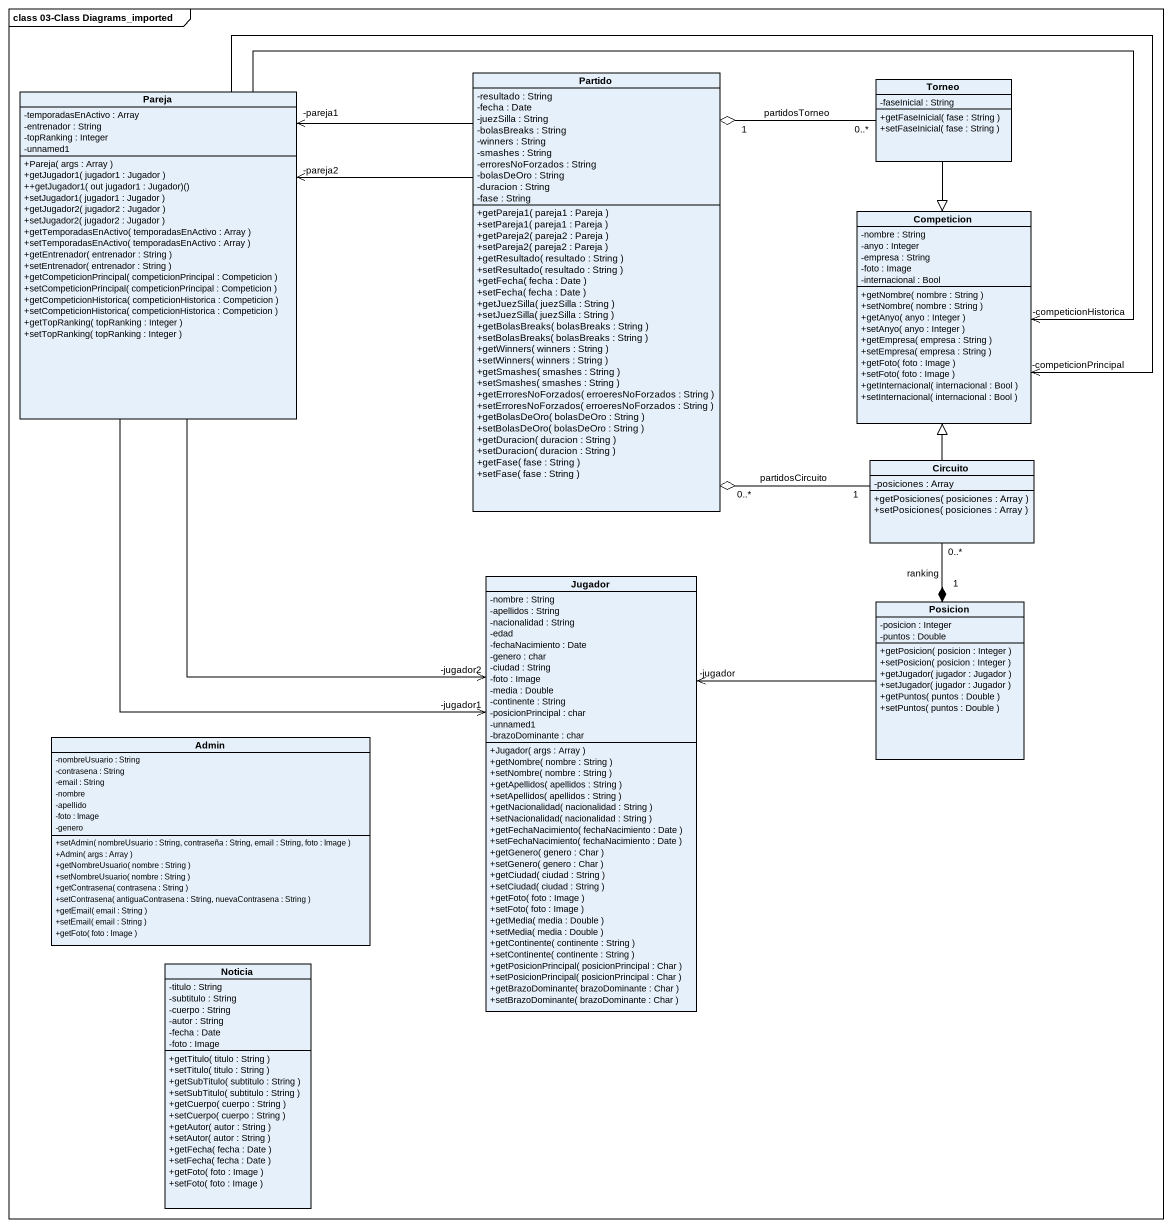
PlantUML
@startuml
mainframe class 03-Class Diagrams_imported
hide circle
hide empty members
skinparam classAttributeIconSize 0
class Partido {
  -resultado : String
  -fecha : Date
  -juezSilla : String
  -bolasBreaks : String
  -winners : String
  -smashes : String
  -erroresNoForzados : String
  -bolasDeOro : String
  -duracion : String
  -fase : String
  +getPareja1( pareja1 : Pareja )
  +setPareja1( pareja1 : Pareja )
  +getPareja2( pareja2 : Pareja )
  +setPareja2( pareja2 : Pareja )
  +getResultado( resultado : String )
  +setResultado( resultado : String )
  +getFecha( fecha : Date )
  +setFecha( fecha : Date )
  +getJuezSilla( juezSilla : String )
  +setJuezSilla( juezSilla : String )
  +getBolasBreaks( bolasBreaks : String )
  +setBolasBreaks( bolasBreaks : String )
  +getWinners( winners : String )
  +setWinners( winners : String )
  +getSmashes( smashes : String )
  +setSmashes( smashes : String )
  +getErroresNoForzados( erroeresNoForzados : String )
  +setErroresNoForzados( erroeresNoForzados : String )
  +getBolasDeOro( bolasDeOro : String )
  +setBolasDeOro( bolasDeOro : String )
  +getDuracion( duracion : String )
  +setDuracion( duracion : String )
  +getFase( fase : String )
  +setFase( fase : String )
}
class Torneo {
  -faseInicial : String
  +getFaseInicial( fase : String )
  +setFaseInicial( fase : String )
}
class Pareja {
  -temporadasEnActivo : Array
  -entrenador : String
  -topRanking : Integer
  -unnamed1
  +Pareja( args : Array )
  +getJugador1( jugador1 : Jugador )
  ++getJugador1( out jugador1 : Jugador)()
  +setJugador1( jugador1 : Jugador )
  +getJugador2( jugador2 : Jugador )
  +setJugador2( jugador2 : Jugador )
  +getTemporadasEnActivo( temporadasEnActivo : Array )
  +setTemporadasEnActivo( temporadasEnActivo : Array )
  +getEntrenador( entrenador : String )
  +setEntrenador( entrenador : String )
  +getCompeticionPrincipal( competicionPrincipal : Competicion )
  +setCompeticionPrincipal( competicionPrincipal : Competicion )
  +getCompeticionHistorica( competicionHistorica : Competicion )
  +setCompeticionHistorica( competicionHistorica : Competicion )
  +getTopRanking( topRanking : Integer )
  +setTopRanking( topRanking : Integer )
}
class Competicion {
  -nombre : String
  -anyo : Integer
  -empresa : String
  -foto : Image
  -internacional : Bool
  +getNombre( nombre : String )
  +setNombre( nombre : String )
  +getAnyo( anyo : Integer )
  +setAnyo( anyo : Integer )
  +getEmpresa( empresa : String )
  +setEmpresa( empresa : String )
  +getFoto( foto : Image )
  +setFoto( foto : Image )
  +getInternacional( internacional : Bool )
  +setInternacional( internacional : Bool )
}
class Circuito {
  -posiciones : Array
  +getPosiciones( posiciones : Array )
  +setPosiciones( posiciones : Array )
}
class Jugador {
  -nombre : String
  -apellidos : String
  -nacionalidad : String
  -edad
  -fechaNacimiento : Date
  -genero : char
  -ciudad : String
  -foto : Image
  -media : Double
  -continente : String
  -posicionPrincipal : char
  -unnamed1
  -brazoDominante : char
  +Jugador( args : Array )
  +getNombre( nombre : String )
  +setNombre( nombre : String )
  +getApellidos( apellidos : String )
  +setApellidos( apellidos : String )
  +getNacionalidad( nacionalidad : String )
  +setNacionalidad( nacionalidad : String )
  +getFechaNacimiento( fechaNacimiento : Date )
  +setFechaNacimiento( fechaNacimiento : Date )
  +getGenero( genero : Char )
  +setGenero( genero : Char )
  +getCiudad( ciudad : String )
  +setCiudad( ciudad : String )
  +getFoto( foto : Image )
  +setFoto( foto : Image )
  +getMedia( media : Double )
  +setMedia( media : Double )
  +getContinente( continente : String )
  +setContinente( continente : String )
  +getPosicionPrincipal( posicionPrincipal : Char )
  +setPosicionPrincipal( posicionPrincipal : Char )
  +getBrazoDominante( brazoDominante : Char )
  +setBrazoDominante( brazoDominante : Char )
}
class Posicion {
  -posicion : Integer
  -puntos : Double
  +getPosicion( posicion : Integer )
  +setPosicion( posicion : Integer )
  +getJugador( jugador : Jugador )
  +setJugador( jugador : Jugador )
  +getPuntos( puntos : Double )
  +setPuntos( puntos : Double )
}
class Admin {
  -nombreUsuario : String
  -contrasena : String
  -email : String
  -nombre
  -apellido
  -foto : Image
  -genero
  +setAdmin( nombreUsuario : String, contraseña : String, email : String, foto : Image )
  +Admin( args : Array )
  +getNombreUsuario( nombre : String )
  +setNombreUsuario( nombre : String )
  +getContrasena( contrasena : String )
  +setContrasena( antiguaContrasena : String, nuevaContrasena : String )
  +getEmail( email : String )
  +setEmail( email : String )
  +getFoto( foto : Image )
}
class Noticia {
  -titulo : String
  -subtitulo : String
  -cuerpo : String
  -autor : String
  -fecha : Date
  -foto : Image
  +getTitulo( titulo : String )
  +setTitulo( titulo : String )
  +getSubTitulo( subtitulo : String )
  +setSubTitulo( subtitulo : String )
  +getCuerpo( cuerpo : String )
  +setCuerpo( cuerpo : String )
  +getAutor( autor : String )
  +setAutor( autor : String )
  +getFecha( fecha : Date )
  +setFecha( fecha : Date )
  +getFoto( foto : Image )
  +setFoto( foto : Image )
}
Partido "1" o-right- "0..*" Torneo : partidosTorneo
Partido "0..*" o-right- "1" Circuito : partidosCircuito
Torneo --|> Competicion
Pareja "-pareja1" <-right- Partido
Pareja "-pareja2" <-right- Partido
Competicion "-competicionPrincipal" <-left- Pareja
Competicion "-competicionHistorica" <-left- Pareja
Circuito -up-|> Competicion
Jugador "-jugador1" <-up- Pareja
Jugador "-jugador2" <-up- Pareja
Jugador "-jugador" <-right- Posicion
Posicion "1" *-up- "0..*" Circuito : ranking
@enduml
